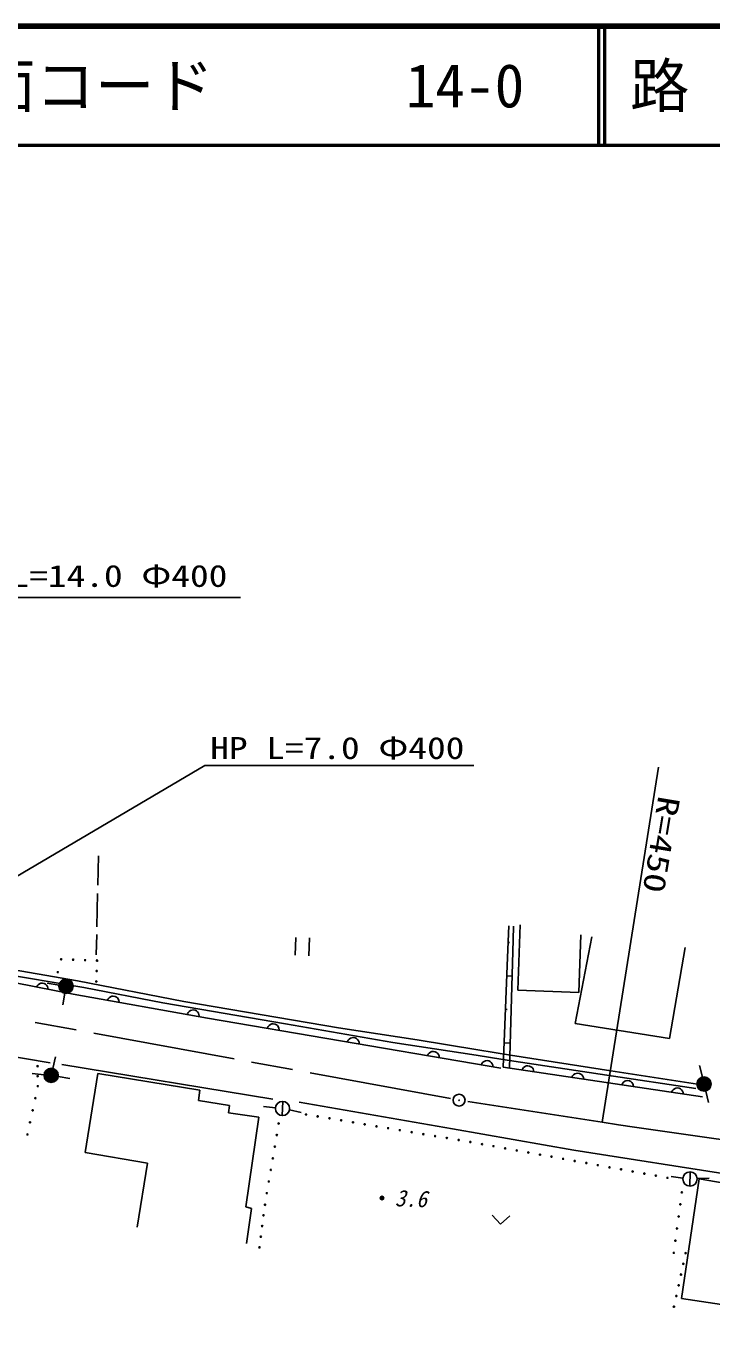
# Model space of a CAD drawing. Units: millimetres, scale not verified. Extents: x 40000 to 680000, y 20000 to 380000.
# Drawn here: x 129589 to 187274, y 270135 to 380000 of the extents above; entities that cross this region are included whole.
import ezdxf
from ezdxf.enums import TextEntityAlignment as Align

# ---------------------------------------------------------------- set-up
doc = ezdxf.new("R2010")
doc.units = ezdxf.units.MM
doc.header["$LTSCALE"] = 1000
doc.linetypes.add('CHAIN', pattern=[18.5, 12, -1.5, 3.5, -1.5])
for name, color, linetype, lineweight in [('M-BGD', 7, 'Continuous', 25), ('M-BMK', 3, 'CHAIN', 25), ('M-BMK-SRVR', 3, 'Continuous', 25), ('M-STR-HTXT', 5, 'Continuous', 25), ('M-TTL', 2, 'Continuous', 140), ('M-TTL-LINE', 7, 'Continuous', 50)]:
    doc.layers.add(name, color=color, linetype=linetype, lineweight=lineweight)
doc.layers.add('M-TTL-TXT', color=7, linetype='Continuous')
doc.styles.add('ＭＳ ゴシック', font='')
doc.styles.get('ＭＳ ゴシック').set_extended_font_data('MS Gothic')

# ---------------------------------------------------------------- blocks, each defined once
blk = doc.blocks.new('131')
at = {"color": 7, "linetype": 'Continuous', "lineweight": 25}
blk.add_circle((0, 0), 0.05, dxfattribs=at)
blk = doc.blocks.new('141')
at = {"color": 7, "linetype": 'Continuous', "lineweight": 25}
blk.add_circle((0, 0), 0.05, dxfattribs=at)
blk = doc.blocks.new('151')
at = {"color": 7, "linetype": 'Continuous', "lineweight": 25}
blk.add_circle((0, 0), 0.05, dxfattribs=at)
blk = doc.blocks.new('391')
at = {"color": 7, "linetype": 'Continuous', "lineweight": 25}
blk.add_circle((0, 0), 0.05, dxfattribs=at)
blk = doc.blocks.new('410')
at = {"color": 7, "linetype": 'Continuous', "lineweight": 25}
blk.add_circle((0, 0), 0.05, dxfattribs=at)

msp = doc.modelspace()

# ---------------------------------------------------------------- linework, layer by layer
at = {"layer": 'M-BGD'}
for p, q in [((135623, 307777), (135678, 310243)), ((135545, 304283), (135607, 307074)), ((170191, 304364), (170082, 301690)), ((171152, 304432), (170961, 298957)), ((135492, 301922), (135530, 303621)), ((152278, 303384), (152225, 301885)), ((153365, 301845), (153417, 303344)), ((170596, 304324), (170561, 303178)), ((177164, 303430), (175761, 296137)), ((176081, 298758), (176238, 303607)), ((170130, 302959), (170259, 302953)), ((170561, 303178), (170239, 292400)), ((183704, 294880), (185027, 302545)), ((123237, 301064), (134453, 299173)), ((133923, 299737), (123332, 301557)), ((170082, 301690), (169709, 292478)), ((133554, 298608), (123156, 300643)), ((170008, 300149), (170489, 300128)), ((130526, 299323), (130464, 299212)), ((130604, 299409), (130526, 299323)), ((130722, 299488), (130604, 299409)), ((130831, 299528), (130722, 299488)), ((130957, 299544), (130831, 299528)), ((131114, 299513), (130957, 299544)), ((131224, 299451), (131114, 299513)), ((131310, 299373), (131224, 299451)), ((131389, 299255), (131310, 299373)), ((132357, 299377), (131370, 299541)), ((131429, 299146), (131389, 299255)), ((131445, 299020), (131429, 299146)), ((133923, 299737), (142845, 297985)), ((141095, 297873), (134453, 299173)), ((170961, 298957), (176081, 298758)), ((132842, 298688), (132664, 297704)), ((133554, 298608), (144849, 296581)), ((136488, 298223), (136428, 298111)), ((136564, 298311), (136488, 298223)), ((136679, 298393), (136564, 298311)), ((136788, 298435), (136679, 298393)), ((136913, 298454), (136788, 298435)), ((137071, 298427), (136913, 298454)), ((137182, 298367), (137071, 298427)), ((137271, 298291), (137182, 298367)), ((137352, 298175), (137271, 298291)), ((137394, 298066), (137352, 298175)), ((137413, 297941), (137394, 298066)), ((151412, 296108), (141095, 297873)), ((142845, 297985), (155872, 295770)), ((143221, 297060), (143161, 296949)), ((143297, 297149), (143221, 297060)), ((143412, 297230), (143297, 297149)), ((143521, 297272), (143412, 297230)), ((143646, 297291), (143521, 297272)), ((143804, 297264), (143646, 297291)), ((143915, 297204), (143804, 297264)), ((144004, 297128), (143915, 297204)), ((144085, 297013), (144004, 297128)), ((144127, 296904), (144085, 297013)), ((144146, 296779), (144127, 296904)), ((169886, 297338), (170045, 297331)), ((144849, 296581), (167217, 292789)), ((149954, 295898), (149894, 295787)), ((150030, 295986), (149954, 295898)), ((150145, 296068), (150030, 295986)), ((150254, 296110), (150145, 296068)), ((150379, 296129), (150254, 296110)), ((150537, 296102), (150379, 296129)), ((150648, 296042), (150537, 296102)), ((150736, 295966), (150648, 296042)), ((150818, 295850), (150736, 295966)), ((150860, 295741), (150818, 295850)), ((150879, 295616), (150860, 295741)), ((160445, 294541), (151412, 296108)), ((155872, 295770), (162480, 294768)), ((175761, 296137), (183704, 294880)), ((121973, 294488), (131609, 292833)), ((156686, 294736), (156627, 294624)), ((156763, 294824), (156686, 294736)), ((156878, 294905), (156763, 294824)), ((156987, 294948), (156878, 294905)), ((157112, 294967), (156987, 294948)), ((157270, 294939), (157112, 294967)), ((157381, 294879), (157270, 294939)), ((157469, 294803), (157381, 294879)), ((157551, 294688), (157469, 294803)), ((157593, 294579), (157551, 294688)), ((157612, 294454), (157593, 294579)), ((167436, 293470), (160445, 294541)), ((162480, 294768), (167584, 293931)), ((169764, 294528), (170346, 294503)), ((131827, 292366), (132048, 293341)), ((163419, 293573), (163360, 293462)), ((163496, 293661), (163419, 293573)), ((163611, 293743), (163496, 293661)), ((163720, 293785), (163611, 293743)), ((163845, 293804), (163720, 293785)), ((164003, 293777), (163845, 293804)), ((164114, 293717), (164003, 293777)), ((164202, 293641), (164114, 293717)), ((164284, 293525), (164202, 293641)), ((164326, 293417), (164284, 293525)), ((164345, 293292), (164326, 293417)), ((169703, 293123), (167436, 293470)), ((167584, 293931), (170321, 293482)), ((170321, 293482), (178776, 292174)), ((132585, 292701), (150347, 289785)), ((167217, 292789), (169513, 292399)), ((167933, 292794), (167873, 292682)), ((168009, 292882), (167933, 292794)), ((168125, 292964), (168009, 292882)), ((168233, 293006), (168125, 292964)), ((168358, 293025), (168233, 293006)), ((168516, 292998), (168358, 293025)), ((168627, 292938), (168516, 292998)), ((168716, 292862), (168627, 292938)), ((168797, 292746), (168716, 292862)), ((168839, 292637), (168797, 292746)), ((168858, 292512), (168839, 292637)), ((178448, 291813), (169703, 293123)), ((169709, 292478), (186480, 289993)), ((171368, 292354), (171311, 292241)), ((171442, 292444), (171368, 292354)), ((171556, 292528), (171442, 292444)), ((171663, 292573), (171556, 292528)), ((171788, 292595), (171663, 292573)), ((171946, 292571), (171788, 292595)), ((172059, 292514), (171946, 292571)), ((172149, 292440), (172059, 292514)), ((172233, 292326), (172149, 292440)), ((172278, 292219), (172233, 292326)), ((186475, 291636), (186243, 292609)), ((131097, 291842), (130102, 291944)), ((132285, 291680), (133271, 291511)), ((134561, 285298), (135617, 291933)), ((135617, 291933), (144202, 290534)), ((172300, 292094), (172278, 292219)), ((175561, 291732), (175504, 291620)), ((175635, 291822), (175561, 291732)), ((175748, 291907), (175635, 291822)), ((175856, 291951), (175748, 291907)), ((175981, 291973), (175856, 291951)), ((176139, 291950), (175981, 291973)), ((176252, 291893), (176139, 291950)), ((176342, 291819), (176252, 291893)), ((176426, 291705), (176342, 291819)), ((176471, 291598), (176426, 291705)), ((176493, 291473), (176471, 291598)), ((185912, 290673), (178448, 291813)), ((178776, 292174), (186051, 291045)), ((179827, 291201), (179753, 291111)), ((179941, 291286), (179827, 291201)), ((180049, 291330), (179941, 291286)), ((180173, 291352), (180049, 291330)), ((180332, 291329), (180173, 291352)), ((180444, 291272), (180332, 291329)), ((180535, 291198), (180444, 291272)), ((180619, 291084), (180535, 291198)), ((144202, 290534), (144094, 289675)), ((179753, 291111), (179696, 290998)), ((180664, 290976), (180619, 291084)), ((180686, 290852), (180664, 290976)), ((183946, 290490), (183889, 290377)), ((184020, 290580), (183946, 290490)), ((184134, 290664), (184020, 290580)), ((184241, 290709), (184134, 290664)), ((184366, 290731), (184241, 290709)), ((184524, 290708), (184366, 290731)), ((184637, 290650), (184524, 290708)), ((184727, 290576), (184637, 290650)), ((184812, 290463), (184727, 290576)), ((184856, 290355), (184812, 290463)), ((184878, 290231), (184856, 290355)), ((186758, 290470), (186998, 289499)), ((144094, 289675), (146686, 289250)), ((146686, 289250), (146625, 288624)), ((150562, 289065), (149569, 289179)), ((151179, 289597), (151137, 288398)), ((152562, 289522), (165444, 287283)), ((146625, 288624), (149163, 288261)), ((149163, 288261), (148076, 280724)), ((151745, 288873), (152723, 288664)), ((165444, 287283), (175661, 285506)), ((139789, 284409), (134561, 285298)), ((175661, 285506), (189262, 283376)), ((138934, 279022), (139789, 284409)), ((185456, 283671), (185415, 282472)), ((184840, 283147), (183848, 283272)), ((184727, 273018), (186207, 283072)), ((186035, 283101), (187034, 283149)), ((186207, 283072), (217664, 277754)), ((148076, 280724), (148542, 280590)), ((148542, 280590), (148126, 277661)), ((168782, 280031), (169506, 279285)), ((169506, 279285), (170281, 279978)), ((204054, 270135), (184727, 273018))]:
    msp.add_line(p, q, dxfattribs=at)
for centre, radius in [((132543, 301540), 50), ((133548, 301505), 50), ((134553, 301470), 50), ((135558, 301435), 50), ((132254, 300460), 50), ((135527, 300556), 50), ((132948, 299278), 600), ((132948, 299278), 528), ((132948, 299278), 456), ((132948, 299278), 384), ((132948, 299278), 312), ((132948, 299278), 240), ((132948, 299278), 168), ((132948, 299278), 96), ((132948, 299278), 24), ((130553, 292556), 50), ((131694, 291781), 600), ((131694, 291781), 528), ((130566, 291718), 50), ((131694, 291781), 456), ((131694, 291781), 384), ((131694, 291781), 312), ((131694, 291781), 240), ((131694, 291781), 168), ((131694, 291781), 96), ((131694, 291781), 24), ((186614, 291053), 600), ((186614, 291053), 528), ((186614, 291053), 456), ((186614, 291053), 384), ((186614, 291053), 312), ((186614, 291053), 240), ((186614, 291053), 168), ((186614, 291053), 96), ((130579, 290879), 50), ((186614, 291053), 24), ((130359, 289864), 50), ((151158, 288997), 600), ((129919, 287834), 50), ((130139, 288849), 50), ((153128, 288499), 50), ((154116, 288333), 50), ((155104, 288168), 50), ((156092, 288002), 50), ((157080, 287837), 50), ((129699, 286819), 50), ((150673, 286764), 50), ((150839, 287741), 50), ((158068, 287672), 50), ((159056, 287506), 50), ((160044, 287341), 50), ((161032, 287175), 50), ((162020, 287010), 50), ((163009, 286844), 50), ((150507, 285788), 50), ((163997, 286679), 50), ((164985, 286513), 50), ((165973, 286348), 50), ((166961, 286182), 50), ((167936, 286005), 50), ((168911, 285828), 50), ((169886, 285651), 50), ((150341, 284812), 50), ((170861, 285474), 50), ((172811, 285120), 50), ((173786, 284943), 50), ((174761, 284766), 50), ((175736, 284589), 50), ((176711, 284412), 50), ((177686, 284235), 50), ((178661, 284058), 50), ((179637, 283881), 50), ((180612, 283704), 50), ((185436, 283072), 600), ((150009, 282860), 50), ((182562, 283350), 50), ((183537, 283172), 50), ((149844, 281884), 50), ((159527, 281473), 150), ((159527, 281473), 90), ((159527, 281473), 30), ((184752, 281956), 50), ((149678, 280907), 50), ((184616, 280939), 50), ((149448, 279113), 50), ((149563, 280010), 50), ((184479, 279921), 50), ((149332, 278216), 50), ((184343, 278903), 50), ((149217, 277319), 50), ((184071, 276867), 50), ((184207, 277885), 50), ((185076, 276832), 50), ((184678, 275035), 50), ((184479, 274137), 50), ((184280, 273238), 50), ((184081, 272340), 50)]:
    msp.add_circle(centre, radius, dxfattribs=at)
at = {"layer": 'M-BMK'}
for p, q in [((165275, 289834), (110710, 299849)), ((166753, 289584), (178038, 287842))]:
    msp.add_line(p, q, dxfattribs=at)
at = {"layer": 'M-BMK', "linetype": 'Continuous'}
msp.add_arc((295794, 1072452), 793398, 261.46484, 264.66162, dxfattribs=at)
at = {"layer": 'M-BMK-SRVR'}
for radius in [500, 20]:
    msp.add_circle((166012, 289698), radius, dxfattribs=at)
at = {"layer": 'M-STR-HTXT'}
for p, q in [((123218, 331964), (147630, 331964)), ((118037, 302165), (144612, 317832)), ((144612, 317832), (167242, 317832)), ((178038, 287842), (182798, 317690))]:
    msp.add_line(p, q, dxfattribs=at)
at = {"layer": 'M-TTL'}
msp.add_line((680000, 380000), (40000, 380000), dxfattribs=at)
at = {"layer": 'M-TTL-LINE'}
for p, q in [((177750, 380000), (177750, 370000)), ((178250, 380000), (178250, 370000)), ((40000, 370000), (680000, 370000))]:
    msp.add_line(p, q, dxfattribs=at)

# ---------------------------------------------------------------- block references
at = {"layer": 'M-BGD', "xscale": 1000, "yscale": 1000}
for name, p in [('391', (135496, 299677)), ('131', (171836, 285297)), ('410', (150175, 283836)), ('141', (181587, 283527)), ('151', (184877, 275933))]:
    msp.add_blockref(name, p, dxfattribs=at)

# ---------------------------------------------------------------- texts
at = {"layer": 'M-BGD', "style": 'ＭＳ ゴシック', "oblique": 15, "width": 0.95}
msp.add_text('3.6', height=1386, rotation=358, dxfattribs=at).set_placement((160580, 280368), align=Align.BOTTOM_LEFT)
at = {"layer": 'M-STR-HTXT', "style": 'ＭＳ ゴシック', "width": 1.25}
for s, p in [('HP L=14.0 Φ400', (123566, 332301)), ('HP L=7.0 Φ400', (145076, 317829))]:
    msp.add_text(s, height=1848, dxfattribs=at).set_placement(p, align=Align.BOTTOM_LEFT)
at = {"layer": 'M-STR-HTXT', "style": 'ＭＳ ゴシック', "width": 1.3}
msp.add_text('R=450', height=1848, rotation=260.6, dxfattribs=at).set_placement((182238, 315456), align=Align.BOTTOM_LEFT)
at = {"layer": 'M-TTL-TXT', "style": 'ＭＳ ゴシック'}
for s, p in [('図面コード', (120380, 375000)), ('路 線 名', (180380, 375000)), ('14-0', (161521, 375000))]:
    msp.add_text(s, height=3666, dxfattribs=at).set_placement(p, align=Align.MIDDLE_LEFT)

doc.saveas('drawing.dxf')
